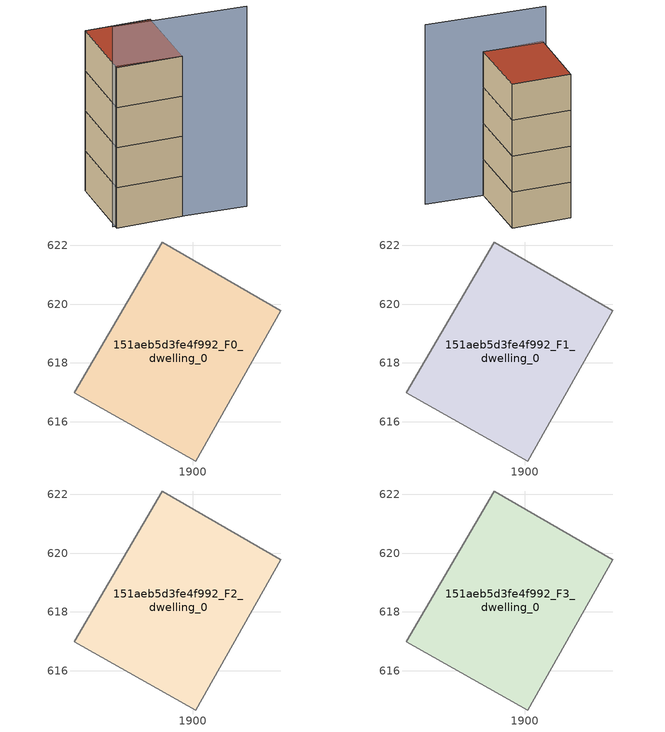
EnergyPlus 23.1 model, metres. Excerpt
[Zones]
151aeb5d3fe4f992_F0_dwelling_0
 floor ground (EU_floor_Construction): 1902.99,619.77 1900.1,614.67 1895.97,616.98 1898.97,622.11 z0
 wall adiabatic (EU_wall_Construction): 1902.99,619.77 1898.97,622.11 1895.97,616.98 1900.1,614.67 1902.99,619.77 z0:3
151aeb5d3fe4f992_F1_dwelling_0
 floor to 151aeb5d3fe4f992_F0_dwelling_0 (EU_floor_Construction): 1902.99,619.77 1900.1,614.67 1895.97,616.98 1898.97,622.11 z3
 wall adiabatic (EU_wall_Construction): 1902.99,619.77 1898.97,622.11 1895.97,616.98 1900.1,614.67 1902.99,619.77 z3:6
151aeb5d3fe4f992_F2_dwelling_0
 floor to 151aeb5d3fe4f992_F1_dwelling_0 (EU_floor_Construction): 1902.99,619.77 1900.1,614.67 1895.97,616.98 1898.97,622.11 z6
 wall adiabatic (EU_wall_Construction): 1902.99,619.77 1898.97,622.11 1895.97,616.98 1900.1,614.67 1902.99,619.77 z6:9
151aeb5d3fe4f992_F3_dwelling_0
 floor to 151aeb5d3fe4f992_F2_dwelling_0 (EU_floor_Construction): 1902.99,619.77 1900.1,614.67 1895.97,616.98 1898.97,622.11 z9
 wall adiabatic (EU_wall_Construction): 1902.99,619.77 1898.97,622.11 1895.97,616.98 1900.1,614.67 1902.99,619.77 z9:12
 roof outside (EU_roof_Construction): 1900.1,614.67 1902.99,619.77 1898.97,622.11 1895.97,616.98 z12
shading: 1903.96,612.24 1895.93,617.29 z0:15
[Building]
EU S2 Campaign: North Axis=0; Terrain=City; Solar Distribution=FullExterior
[Site:Location]
Bologna: Latitude=44.5; Longitude=11.25; Time Zone=1; Elevation=37
[SizingPeriod:WeatherFileDays]
AnnualSizingPeriod: Begin Month=1; Begin Day of Month=1; End Month=12; End Day of Month=31; Day of Week for Start Day=Monday; Use Weather File Daylight Saving Period=No; Use Weather File Rain and Snow Indicators=No
[MATERIAL]
EU_InternalMass_Material: Roughness=MediumRough; Thickness=0.1; Conductivity=1; Density=1800; Specific Heat=900; Thermal Absorptance=0.9; Solar Absorptance=0.7; Visible Absorptance=0.7
[MATERIAL:NOMASS] Roughness=MediumRough; Thermal Absorptance=0.9; Solar Absorptance=0.7; Visible Absorptance=0.7
Name | Thermal Resistance
EU_wall_NoMass | 0.781309
EU_roof_NoMass | 0.418499
EU_floor_NoMass | 0.563442
[CONSTRUCTION]
EU_wall_Construction: EU_wall_NoMass
EU_roof_Construction: EU_roof_NoMass
EU_floor_Construction: EU_floor_NoMass
EU_InternalMass_Construction: EU_InternalMass_Material
[ZONE] Type=1; Multiplier=1; Ceiling Height=autocalculate; Volume=83.0603; Floor Area=autocalculate; Part of Total Floor Area=Yes
151aeb5d3fe4f992_F0_dwelling_0; 151aeb5d3fe4f992_F1_dwelling_0; 151aeb5d3fe4f992_F2_dwelling_0; 151aeb5d3fe4f992_F3_dwelling_0
[INTERNALMASS] Construction=EU_InternalMass_Construction; Surface Area=27.6867
Name | Zone or ZoneList
151aeb5d3fe4f992_F0_dwelling_0_EU_InternalMass | 151aeb5d3fe4f992_F0_dwelling_0
151aeb5d3fe4f992_F1_dwelling_0_EU_InternalMass | 151aeb5d3fe4f992_F1_dwelling_0
151aeb5d3fe4f992_F2_dwelling_0_EU_InternalMass | 151aeb5d3fe4f992_F2_dwelling_0
151aeb5d3fe4f992_F3_dwelling_0_EU_InternalMass | 151aeb5d3fe4f992_F3_dwelling_0
[OTHEREQUIPMENT] Fuel Type=Electricity; Design Level Calculation Method=Watts/Area; Power per Zone Floor Area=1; Fraction Latent=0; Fraction Radiant=0; Fraction Lost=0; Carbon Dioxide Generation Rate=0; EndUse Subcategory=EU_Step8_InternalGains
Name | Zone or ZoneList or Space or SpaceList | Schedule
EU_Step8_InternalGain_151aeb5d3fe4f992_F0_dwelling_0_f000 | 151aeb5d3fe4f992_F0_dwelling_0 | EU_Step8_GainSchedule_151aeb5d3fe4f992_F0_dwelling_0_f000
EU_Step8_InternalGain_151aeb5d3fe4f992_F1_dwelling_0_f000 | 151aeb5d3fe4f992_F1_dwelling_0 | EU_Step8_GainSchedule_151aeb5d3fe4f992_F1_dwelling_0_f000
EU_Step8_InternalGain_151aeb5d3fe4f992_F2_dwelling_0_f000 | 151aeb5d3fe4f992_F2_dwelling_0 | EU_Step8_GainSchedule_151aeb5d3fe4f992_F2_dwelling_0_f000
EU_Step8_InternalGain_151aeb5d3fe4f992_F3_dwelling_0_f000 | 151aeb5d3fe4f992_F3_dwelling_0 | EU_Step8_GainSchedule_151aeb5d3fe4f992_F3_dwelling_0_f000
[ZONEVENTILATION:DESIGNFLOWRATE] Schedule=EU_AlwaysOn; Design Flow Rate Calculation Method=AirChanges/Hour; Air Changes per Hour=0.692607; Ventilation Type=Natural; Fan Pressure Rise=0; Fan Total Efficiency=1; Constant Term Coefficient=1; Temperature Term Coefficient=0; Velocity Term Coefficient=0; Velocity Squared Term Coefficient=0; Minimum Indoor Temperature=-100; Maximum Indoor Temperature=100; Delta Temperature=-100; Minimum Outdoor Temperature=-100; Maximum Outdoor Temperature=100; Maximum Wind Speed=40
Name | Zone or ZoneList or Space or SpaceList
EU_ConstantAir_151aeb5d3fe4f992_F0_dwelling_0 | 151aeb5d3fe4f992_F0_dwelling_0
EU_ConstantAir_151aeb5d3fe4f992_F1_dwelling_0 | 151aeb5d3fe4f992_F1_dwelling_0
EU_ConstantAir_151aeb5d3fe4f992_F2_dwelling_0 | 151aeb5d3fe4f992_F2_dwelling_0
EU_ConstantAir_151aeb5d3fe4f992_F3_dwelling_0 | 151aeb5d3fe4f992_F3_dwelling_0
[HVACTEMPLATE:THERMOSTAT] Constant Heating Setpoint=20; Constant Cooling Setpoint=50
EU_HeatOnly_151aeb5d3fe4f992_F0_dwelling_0; EU_HeatOnly_151aeb5d3fe4f992_F1_dwelling_0; EU_HeatOnly_151aeb5d3fe4f992_F2_dwelling_0; EU_HeatOnly_151aeb5d3fe4f992_F3_dwelling_0
[HVACTEMPLATE:ZONE:IDEALLOADSAIRSYSTEM] System Availability Schedule=EU_AlwaysOn; Maximum Heating Supply Air Temperature=50; Minimum Cooling Supply Air Temperature=13; Maximum Heating Supply Air Humidity Ratio=0.0156; Minimum Cooling Supply Air Humidity Ratio=0.0077; Heating Limit=NoLimit; Cooling Limit=NoLimit; Heating Availability Schedule=EU_AlwaysOn; Cooling Availability Schedule=EU_CoolingOff; Dehumidification Control Type=ConstantSensibleHeatRatio; Cooling Sensible Heat Ratio=0.7; Dehumidification Setpoint=60; Humidification Control Type=None; Humidification Setpoint=30; Outdoor Air Method=None; Outdoor Air Flow Rate per Person=0.00944; Outdoor Air Flow Rate per Zone Floor Area=0; Outdoor Air Flow Rate per Zone=0; Demand Controlled Ventilation Type=None; Outdoor Air Economizer Type=NoEconomizer; Heat Recovery Type=None; Sensible Heat Recovery Effectiveness=0.7; Latent Heat Recovery Effectiveness=0.65
Name | Template Thermostat
151aeb5d3fe4f992_F0_dwelling_0 | EU_HeatOnly_151aeb5d3fe4f992_F0_dwelling_0
151aeb5d3fe4f992_F1_dwelling_0 | EU_HeatOnly_151aeb5d3fe4f992_F1_dwelling_0
151aeb5d3fe4f992_F2_dwelling_0 | EU_HeatOnly_151aeb5d3fe4f992_F2_dwelling_0
151aeb5d3fe4f992_F3_dwelling_0 | EU_HeatOnly_151aeb5d3fe4f992_F3_dwelling_0
[SIZING:ZONE] Zone Cooling Design Supply Air Temperature Input Method=SupplyAirTemperature; Zone Cooling Design Supply Air Temperature=13; Zone Heating Design Supply Air Temperature Input Method=SupplyAirTemperature; Zone Heating Design Supply Air Temperature=50; Zone Cooling Design Supply Air Humidity Ratio=0.008; Zone Heating Design Supply Air Humidity Ratio=0.008; Cooling Design Air Flow Method=DesignDay; Cooling Design Air Flow Rate=0; Cooling Minimum Air Flow per Zone Floor Area=0.000762; Cooling Minimum Air Flow=0; Cooling Minimum Air Flow Fraction=0.2; Heating Design Air Flow Method=DesignDay; Heating Design Air Flow Rate=0; Heating Maximum Air Flow per Zone Floor Area=0.002032; Heating Maximum Air Flow=0.141576; Heating Maximum Air Flow Fraction=0.3; Account for Dedicated Outdoor Air System=No; Dedicated Outdoor Air System Control Strategy=NeutralSupplyAir; Dedicated Outdoor Air Low Setpoint Temperature for Design=autosize; Dedicated Outdoor Air High Setpoint Temperature for Design=autosize; Zone Load Sizing Method=Sensible Load Only No Latent Load; Zone Latent Cooling Design Supply Air Humidity Ratio Input Method=HumidityRatioDifference; Zone Cooling Design Supply Air Humidity Ratio Difference=0.005; Zone Latent Heating Design Supply Air Humidity Ratio Input Method=HumidityRatioDifference; Zone Humidification Design Supply Air Humidity Ratio Difference=0.005
151aeb5d3fe4f992_F0_dwelling_0; 151aeb5d3fe4f992_F1_dwelling_0; 151aeb5d3fe4f992_F2_dwelling_0; 151aeb5d3fe4f992_F3_dwelling_0
[SCHEDULE:CONSTANT]
Name | Hourly Value
EU_AlwaysOn | 1
EU_CoolingOff | 0
[SCHEDULE:FILE] Column Number=1; Rows to Skip at Top=0; Number of Hours of Data=8760; Column Separator=Comma; Interpolate to Timestep=No; Minutes per Item=60; Adjust Schedule for Daylight Savings=Yes
Name | File
EU_Step8_GainSchedule_151aeb5d3fe4f992_F0_dwelling_0_f000 | ../../schedules/151aeb5d3fe4f992/151aeb5d3fe4f992_F0_dwelling_0_f000_gain.csv
EU_Step8_GainSchedule_151aeb5d3fe4f992_F1_dwelling_0_f000 | ../../schedules/151aeb5d3fe4f992/151aeb5d3fe4f992_F1_dwelling_0_f000_gain.csv
EU_Step8_GainSchedule_151aeb5d3fe4f992_F2_dwelling_0_f000 | ../../schedules/151aeb5d3fe4f992/151aeb5d3fe4f992_F2_dwelling_0_f000_gain.csv
EU_Step8_GainSchedule_151aeb5d3fe4f992_F3_dwelling_0_f000 | ../../schedules/151aeb5d3fe4f992/151aeb5d3fe4f992_F3_dwelling_0_f000_gain.csv
